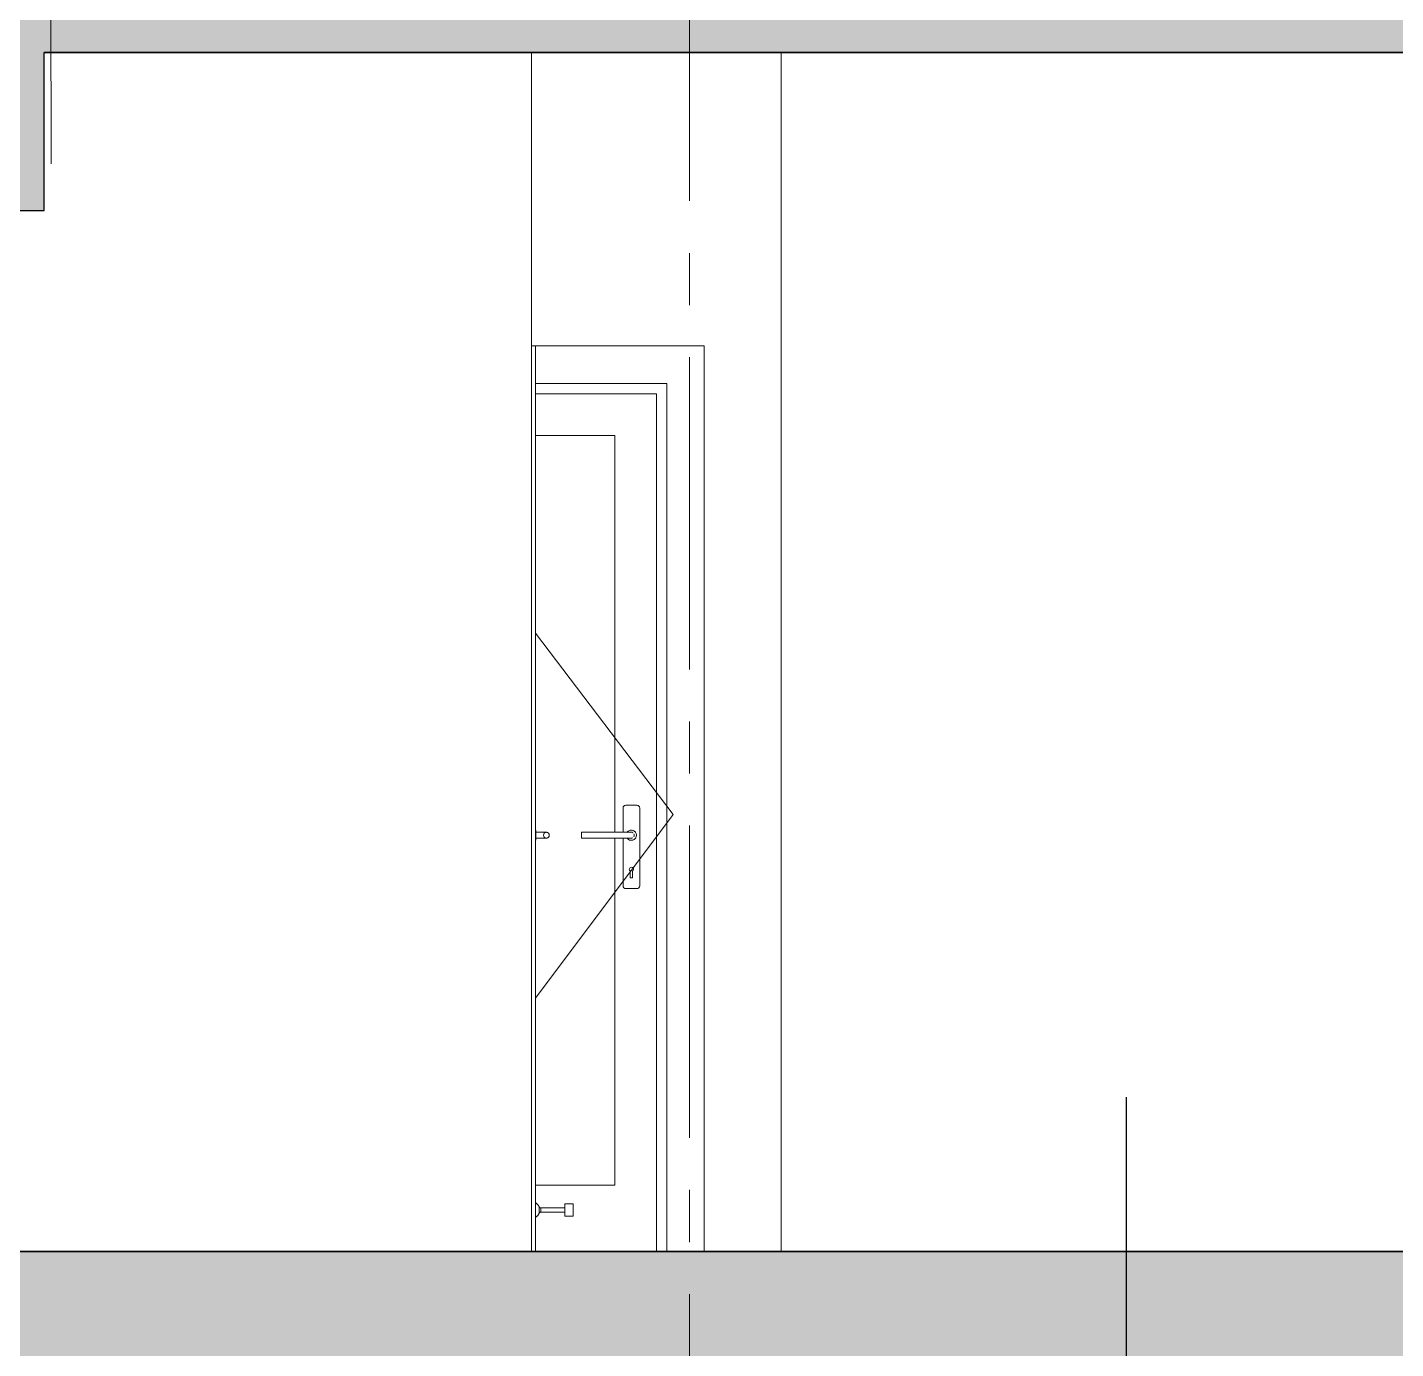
# Model space of a CAD drawing. Header units: millimetres. Extents: x 1373 to 40779, y 1939 to 6439.
# Drawn here: x 25255.3 to 25583.8, y 3252.5 to 3569.8 of the extents above; entities that cross this region are included whole.
import ezdxf

# ---------------------------------------------------------------- set-up
doc = ezdxf.new("R2010")
doc.units = ezdxf.units.MM
doc.linetypes.add('IMPORT-CENTER2', pattern=[112.5, 75, -12.5, 12.5, -12.5])
for name, color, linetype, lineweight in [('A-AREA-IDEN', 2, 'Continuous', 18), ('A-DETL', 6, 'Continuous', 30), ('A-DETL-GENF', 92, 'Continuous', 18), ('A-DOOR', 31, 'Continuous', 18), ('A-DOOR-FRAM', 31, 'Continuous', 18), ('A-FLOR-FNSH', 192, 'Continuous', 35), ('A-WALL', 20, 'Continuous', 9), ('Cizgi', 7, 'Continuous', 18), ('S-GRID', 252, 'IMPORT-CENTER2', 5), ('YAZI', 2, 'Continuous', 18)]:
    doc.layers.add(name, color=color, linetype=linetype, lineweight=lineweight)
doc.layers.add('duv', color=50, linetype='Continuous')
doc.layers.add('Merdiven', color=7, linetype='Continuous')

# ---------------------------------------------------------------- blocks, each defined once
blk = doc.blocks.new('_MB_KAPI_CAMLI_B - _m_kapı_90_camlı-V53-Schnitt 1')
at = {"layer": 'A-DOOR'}
for p, q in [((597.45, -400), (597.45, -398.78)), ((598.95, -399.3), (597.45, -399.3)), ((597.45, -401.22), (597.45, -400)), ((597.45, -400.7), (598.95, -400.7)), ((598.18, -490.81), (598.18, -489.19)), ((606.35, -488.5), (604.35, -488.5)), ((604.35, -488.5), (604.35, -491.5)), ((606.35, -488.5), (606.35, -491.5)), ((604.35, -489.5), (598.6, -489.5)), ((598.6, -489.5), (598.6, -490.5)), ((598.6, -490.5), (604.35, -490.5)), ((604.35, -491.5), (606.35, -491.5))]:
    blk.add_line(p, q, dxfattribs=at)
at = {"layer": 'A-DOOR', "flags": 128}
for points in [[(598.95, -399.3), (598.99, -399.3), (599.03, -399.3), (599.07, -399.3), (599.11, -399.3), (599.15, -399.3), (599.19, -399.3), (599.23, -399.3), (599.27, -399.3), (599.3, -399.3), (599.34, -399.3), (599.38, -399.3), (599.41, -399.3), (599.45, -399.3), (599.48, -399.3), (599.52, -399.3), (599.55, -399.3), (599.58, -399.3), (599.61, -399.3), (599.64, -399.3), (599.67, -399.3), (599.7, -399.3), (599.72, -399.3), (599.75, -399.3), (599.77, -399.3), (599.79, -399.3), (599.81, -399.3), (599.83, -399.3), (599.85, -399.3), (599.87, -399.3), (599.88, -399.3), (599.9, -399.3), (599.91, -399.3), (599.92, -399.3), (599.93, -399.3), (599.94, -399.3), (599.94, -399.3), (599.95, -399.3), (599.95, -399.3), (599.95, -399.3)], [(599.95, -400.7), (599.95, -400.7), (599.95, -400.7), (599.94, -400.7), (599.94, -400.7), (599.93, -400.7), (599.92, -400.7), (599.91, -400.7), (599.9, -400.7), (599.89, -400.7), (599.87, -400.7), (599.86, -400.7), (599.84, -400.7), (599.82, -400.7), (599.8, -400.7), (599.78, -400.7), (599.75, -400.7), (599.73, -400.7), (599.7, -400.7), (599.68, -400.7), (599.65, -400.7), (599.62, -400.7), (599.59, -400.7), (599.56, -400.7), (599.52, -400.7), (599.49, -400.7), (599.46, -400.7), (599.42, -400.7), (599.39, -400.7), (599.35, -400.7), (599.31, -400.7), (599.28, -400.7), (599.24, -400.7), (599.2, -400.7), (599.16, -400.7), (599.12, -400.7), (599.08, -400.7), (599.04, -400.7), (599, -400.7), (598.96, -400.7), (598.95, -400.7)], [(599.95, -399.3), (599.98, -399.3), (600.01, -399.3), (600.04, -399.31), (600.06, -399.31), (600.09, -399.31), (600.12, -399.32)], [(600.13, -400.68), (600.1, -400.68), (600.07, -400.69), (600.04, -400.69), (600.01, -400.7), (599.99, -400.7), (599.96, -400.7), (599.95, -400.7)], [(600.51, -400.42), (600.5, -400.44), (600.48, -400.46), (600.46, -400.48), (600.44, -400.5), (600.42, -400.52), (600.4, -400.54), (600.38, -400.56), (600.35, -400.57), (600.33, -400.59), (600.31, -400.6), (600.28, -400.62), (600.26, -400.63), (600.23, -400.64), (600.21, -400.65)], [(600.49, -399.55), (600.51, -399.58), (600.52, -399.6), (600.54, -399.62), (600.56, -399.65), (600.57, -399.67), (600.58, -399.7), (600.59, -399.72), (600.6, -399.75), (600.61, -399.77), (600.62, -399.8), (600.63, -399.83), (600.64, -399.85), (600.64, -399.88), (600.65, -399.91), (600.65, -399.94)], [(597.33, -488.26), (597.4, -488.3), (597.47, -488.34), (597.53, -488.38), (597.59, -488.43), (597.66, -488.48), (597.72, -488.54), (597.77, -488.59), (597.83, -488.65), (597.88, -488.71), (597.93, -488.77), (597.98, -488.84), (598.02, -488.9), (598.07, -488.97), (598.11, -489.04), (598.14, -489.11), (598.18, -489.18), (598.18, -489.19)], [(598.18, -489.19), (598.19, -489.21), (598.2, -489.23), (598.21, -489.25), (598.22, -489.27), (598.23, -489.28), (598.25, -489.3), (598.26, -489.32), (598.27, -489.33), (598.29, -489.35), (598.3, -489.36), (598.32, -489.38), (598.33, -489.39), (598.35, -489.4), (598.37, -489.41), (598.38, -489.43), (598.4, -489.44), (598.42, -489.45), (598.44, -489.46), (598.46, -489.46), (598.48, -489.47), (598.5, -489.48), (598.52, -489.48), (598.54, -489.49), (598.56, -489.49), (598.58, -489.5), (598.6, -489.5), (598.6, -489.5)], [(598.18, -490.81), (598.15, -490.88), (598.11, -490.95), (598.07, -491.02), (598.03, -491.09), (597.99, -491.15), (597.94, -491.22), (597.89, -491.28), (597.84, -491.34), (597.78, -491.4), (597.72, -491.46), (597.66, -491.51), (597.6, -491.56), (597.54, -491.61), (597.47, -491.66), (597.41, -491.7), (597.34, -491.74)], [(598.6, -490.5), (598.58, -490.5), (598.56, -490.51), (598.54, -490.51), (598.52, -490.52), (598.5, -490.52), (598.48, -490.53), (598.46, -490.54), (598.44, -490.54), (598.42, -490.55), (598.4, -490.56), (598.39, -490.57), (598.37, -490.58), (598.35, -490.6), (598.33, -490.61), (598.32, -490.62), (598.3, -490.64), (598.29, -490.65), (598.27, -490.67), (598.26, -490.68), (598.25, -490.7), (598.23, -490.71), (598.22, -490.73), (598.21, -490.75), (598.2, -490.77), (598.19, -490.79), (598.18, -490.8), (598.18, -490.81)]]:
    blk.add_lwpolyline(points, dxfattribs=at)
at = {"layer": 'A-DOOR'}
for start, end in [(0, 180), (180, 0)]:
    blk.add_arc((599.95, -400), 0.7, start, end, dxfattribs=at)
at = {"layer": 'A-DOOR-FRAM'}
for q in [(596.35, -282.5), (597.35, -500)]:
    blk.add_line((597.35, -282.5), q, dxfattribs=at)
blk = doc.blocks.new('_MB_KAPI_CAMLI_B - _m_kapı_80_camlı-V55-Schnitt 1')
at = {"layer": 'A-DOOR'}
for p, q in [((597.35, -304), (616.35, -304)), ((616.35, -304), (616.35, -399.34)), ((630.35, -395), (597.35, -351.49)), ((618.35, -393.48), (618.35, -399.33)), ((621.68, -392.81), (619.02, -392.81)), ((622.35, -412.14), (622.35, -393.48)), ((630.35, -395), (597.35, -439.14)), ((619.35, -399.3), (608.35, -399.3)), ((608.35, -399.3), (608.35, -400)), ((608.35, -400), (608.35, -400.7)), ((608.35, -400.7), (619.35, -400.7)), ((616.35, -400.68), (616.35, -484)), ((618.35, -400.68), (618.35, -412.14)), ((620.1, -410.24), (620.1, -408.61)), ((620.6, -410.24), (620.1, -410.24)), ((620.6, -408.61), (620.6, -410.24)), ((619.02, -412.81), (621.68, -412.81)), ((616.35, -484), (597.35, -484))]:
    blk.add_line(p, q, dxfattribs=at)
at = {"layer": 'A-DOOR', "flags": 128}
for points in [[(620.35, -399.3), (620.35, -399.3), (620.35, -399.3), (620.34, -399.3), (620.34, -399.3), (620.33, -399.3), (620.32, -399.3), (620.31, -399.3), (620.3, -399.3), (620.29, -399.3), (620.27, -399.3), (620.26, -399.3), (620.24, -399.3), (620.22, -399.3), (620.2, -399.3), (620.18, -399.3), (620.15, -399.3), (620.13, -399.3), (620.1, -399.3), (620.08, -399.3), (620.05, -399.3), (620.02, -399.3), (619.99, -399.3), (619.96, -399.3), (619.92, -399.3), (619.89, -399.3), (619.86, -399.3), (619.82, -399.3), (619.79, -399.3), (619.75, -399.3), (619.71, -399.3), (619.68, -399.3), (619.64, -399.3), (619.6, -399.3), (619.56, -399.3), (619.52, -399.3), (619.48, -399.3), (619.44, -399.3), (619.4, -399.3), (619.36, -399.3), (619.35, -399.3)], [(619.35, -400.7), (619.39, -400.7), (619.43, -400.7), (619.47, -400.7), (619.51, -400.7), (619.55, -400.7), (619.59, -400.7), (619.63, -400.7), (619.67, -400.7), (619.7, -400.7), (619.74, -400.7), (619.78, -400.7), (619.81, -400.7), (619.85, -400.7), (619.88, -400.7), (619.92, -400.7), (619.95, -400.7), (619.98, -400.7), (620.01, -400.7), (620.04, -400.7), (620.07, -400.7), (620.1, -400.7), (620.12, -400.7), (620.15, -400.7), (620.17, -400.7), (620.19, -400.7), (620.21, -400.7), (620.23, -400.7), (620.25, -400.7), (620.27, -400.7), (620.28, -400.7), (620.3, -400.7), (620.31, -400.7), (620.32, -400.7), (620.33, -400.7), (620.34, -400.7), (620.34, -400.7), (620.35, -400.7), (620.35, -400.7), (620.35, -400.7)]]:
    blk.add_lwpolyline(points, dxfattribs=at)
at = {"layer": 'A-DOOR'}
for centre, radius, start, end in [((619.02, -393.48), 0.668, 90, 180), ((619.02, -393.48), 0.668, 90, 150), ((621.68, -393.48), 0.668, 0, 90), ((621.68, -393.48), 0.668, 30, 90), ((620.35, -400), 1.22, 0, 146.1363), ((620.35, -400), 1.22, 135, 146.1363), ((620.35, -400), 1.22, 213.8668, 0), ((620.35, -400), 1.22, 213.8668, 255), ((620.35, -400), 1.22, 90, 120), ((620.35, -400), 0.7, 60, 105), ((620.35, -400), 0.7, 255, 300), ((620.35, -400), 1.22, 45, 75), ((620.35, -400), 0.7, 0, 30), ((620.35, -400), 0.7, 330, 0), ((620.35, -400), 1.22, 315, 345), ((620.35, -400), 1.22, 270, 300), ((620.35, -408.17), 0.5, 300, 240), ((619.02, -412.14), 0.668, 180, 270), ((619.02, -412.14), 0.668, 210, 270), ((621.68, -412.14), 0.668, 270, 0), ((621.68, -412.14), 0.668, 270, 330)]:
    blk.add_arc(centre, radius, start, end, dxfattribs=at)
at = {"layer": 'A-DOOR-FRAM'}
for p, q in [((637.85, -282.5), (597.35, -282.5)), ((637.85, -500), (637.85, -282.5)), ((597.35, -291.5), (628.85, -291.5)), ((628.85, -291.5), (628.85, -500)), ((597.35, -294), (626.35, -294)), ((626.35, -294), (626.35, -500))]:
    blk.add_line(p, q, dxfattribs=at)
blk = doc.blocks.new('A$Cb0e8746a')
at = {"layer": 'YAZI', "linetype": 'Continuous', "lineweight": 0}
for p, q in [((0.02, 171.86), (150.05, 171.86)), ((0.02, 171.86), (0.09, 0)), ((150.05, 156.33), (0.02, 156.33)), ((150.05, 140.15), (0.02, 140.15)), ((150.05, 124.15), (0.02, 124.15)), ((150.05, 107.74), (0.02, 107.74)), ((150.05, 92.15), (0, 92.15))]:
    blk.add_line(p, q, dxfattribs=at)
blk = doc.blocks.new('A$C04896c70')
at = {"layer": 'Cizgi', "color": 1, "linetype": 'Continuous'}
for p, q in [((0, 115.45), (16.27, 115.45)), ((0, 93.21), (16.27, 93.21)), ((0, 70.95), (16.27, 70.95)), ((0, 49.9), (16.27, 49.9)), ((0, 29.99), (16.27, 29.99)), ((0, 9.14), (16.27, 9.14))]:
    blk.add_line(p, q, dxfattribs=at)
at = {"layer": 'duv', "color": 2}
blk.add_line((0, 9.14), (0, 226.3), dxfattribs=at)

msp = doc.modelspace()

# ---------------------------------------------------------------- hatches: boundary and pattern name
at = {"layer": 'A-DETL-GENF'}
h = msp.add_hatch(dxfattribs=at)
h.set_pattern_fill('ANSI33', color=153, style=0)
h.set_pattern_definition([(45, (-4726.611, 6394.9317), (-4.490128, 4.490128), []), (45, (-4722.121, 6394.9317), (-4.490128, 4.490128), [3.175, -1.5875])])
h.paths.add_polyline_path([(24984.31, 3275.76), (24984.31, 5063.76), (25234.31, 5063.76), (25234.31, 5025.76), (25259.31, 5025.76), (25259.31, 5063.76), (25834.6, 5063.76), (25834.6, 5025.76), (25859.6, 5025.76), (25859.6, 5063.76), (26040.63, 5063.76), (26040.63, 5075.76), (25234.31, 5075.76), (24984.31, 5075.76), (24984.31, 5240.76), (24744.31, 5240.76), (24744.31, 5075.76), (23644.59, 5075.76), (23644.59, 5063.76), (23774.59, 5063.76), (23774.59, 5025.76), (23799.59, 5025.76), (23799.59, 5063.76), (24289.31, 5063.76), (24289.31, 5025.76), (24314.31, 5025.76), (24314.31, 5063.76), (24744.31, 5063.76), (24744.31, 4775.76), (23674.32, 4775.76), (23674.32, 4763.76), (23774.59, 4763.76), (23774.59, 4725.76), (23799.59, 4725.76), (23799.59, 4763.76), (24289.31, 4763.76), (24289.31, 4725.76), (24314.31, 4725.76), (24314.31, 4763.76), (24744.31, 4763.76), (24744.31, 4475.76), (23674.32, 4475.76), (23674.32, 4463.76), (23774.59, 4463.76), (23774.59, 4425.76), (23799.59, 4425.76), (23799.59, 4463.76), (24289.31, 4463.76), (24289.31, 4425.76), (24314.31, 4425.76), (24314.31, 4463.76), (24744.31, 4463.76), (24744.31, 4175.76), (23674.32, 4175.76), (23674.32, 4163.76), (23774.59, 4163.76), (23774.59, 4125.76), (23799.59, 4125.76), (23799.59, 4163.76), (24289.31, 4163.76), (24289.31, 4125.76), (24314.31, 4125.76), (24314.31, 4163.76), (24744.31, 4163.76), (24744.31, 3875.76), (23674.32, 3875.76), (23674.32, 3863.76), (23774.59, 3863.76), (23774.59, 3825.76), (23799.59, 3825.76), (23799.59, 3863.76), (24289.31, 3863.76), (24289.31, 3825.76), (24314.31, 3825.76), (24314.31, 3863.76), (24744.31, 3863.76), (24744.31, 3575.76), (23774.59, 3575.76), (23774.59, 3545.76), (23474.27, 3545.76), (23474.28, 3275.76), (23474.28, 3245.76), (23774.59, 3245.76), (23774.59, 3215.76), (24744.31, 3215.76), (24744.31, 3085.76), (24984.31, 3085.76), (24984.31, 3215.76), (25859.6, 3215.76), (25909.6, 3215.76), (25909.6, 3275.76), (25859.6, 3275.76), (25859.6, 3575.76), (25835.46, 3575.76), (25234.31, 3575.76), (25234.31, 3525.76), (25259.31, 3525.76), (25259.31, 3563.76), (25835.46, 3563.76), (25835.46, 3275.76)])
h.paths.add_polyline_path([(24959.31, 3125.76), (24769.31, 3125.76), (24769.31, 3275.76), (24769.31, 5225.76), (24959.31, 5225.76), (24959.31, 4775.76), (24959.31, 3275.76)], flags=16)
h.paths.add_polyline_path([(24744.31, 3275.76), (23499.27, 3275.76), (23499.27, 3531.13), (23774.59, 3531.13), (23799.59, 3530.13), (23799.59, 3563.76), (24289.31, 3563.76), (24289.31, 3525.76), (24314.31, 3525.76), (24314.31, 3563.76), (24744.31, 3563.76)], flags=16)

# ---------------------------------------------------------------- linework, layer by layer
at = {"layer": 'A-DETL'}
msp.add_lwpolyline([(23774.59, 3575.76), (23774.59, 3545.76), (23474.27, 3545.76), (23474.28, 3275.76), (23474.28, 3245.76), (23774.59, 3245.76), (23774.59, 3215.76), (24744.31, 3215.76), (24744.31, 3085.76), (24984.31, 3085.76), (24984.31, 3215.76), (25859.6, 3215.76), (25909.6, 3215.76), (25909.6, 3275.76), (25859.6, 3275.76), (25859.6, 3575.76), (25835.46, 3575.76), (25234.31, 3575.76), (25234.31, 3525.76), (25259.31, 3525.76), (25259.31, 3563.76), (25835.46, 3563.76), (25835.46, 3275.76), (24984.31, 3275.76)], dxfattribs=at)
at = {"layer": 'A-FLOR-FNSH', "color": 250}
for p, q in [((25259.31, 3563.76), (25833.4, 3563.76)), ((25860.93, 3275.76), (24984.31, 3275.76))]:
    msp.add_line(p, q, dxfattribs=at)
at = {"layer": 'A-WALL'}
for p, q in [((25376.31, 3563.76), (25376.31, 3275.76)), ((25436.31, 3563.76), (25436.31, 3275.76))]:
    msp.add_line(p, q, dxfattribs=at)
at = {"layer": 'S-GRID', "lineweight": 18}
msp.add_line((25414.31, 2740.57), (25414.31, 5601.39), dxfattribs=at)

# ---------------------------------------------------------------- block references
at = {"layer": 'A-AREA-IDEN'}
msp.add_blockref('A$Cb0e8746a', (25260.9, 3537), dxfattribs=at)
at = {"layer": 'A-DOOR'}
for name in ['_MB_KAPI_CAMLI_B - _m_kapı_90_camlı-V53-Schnitt 1', '_MB_KAPI_CAMLI_B - _m_kapı_80_camlı-V55-Schnitt 1']:
    msp.add_blockref(name, (24779.96, 3775.76), dxfattribs=at)
at = {"layer": 'Merdiven'}
msp.add_blockref('A$C04896c70', (25519.2, 3086.52), dxfattribs=at)

doc.saveas('drawing.dxf')
